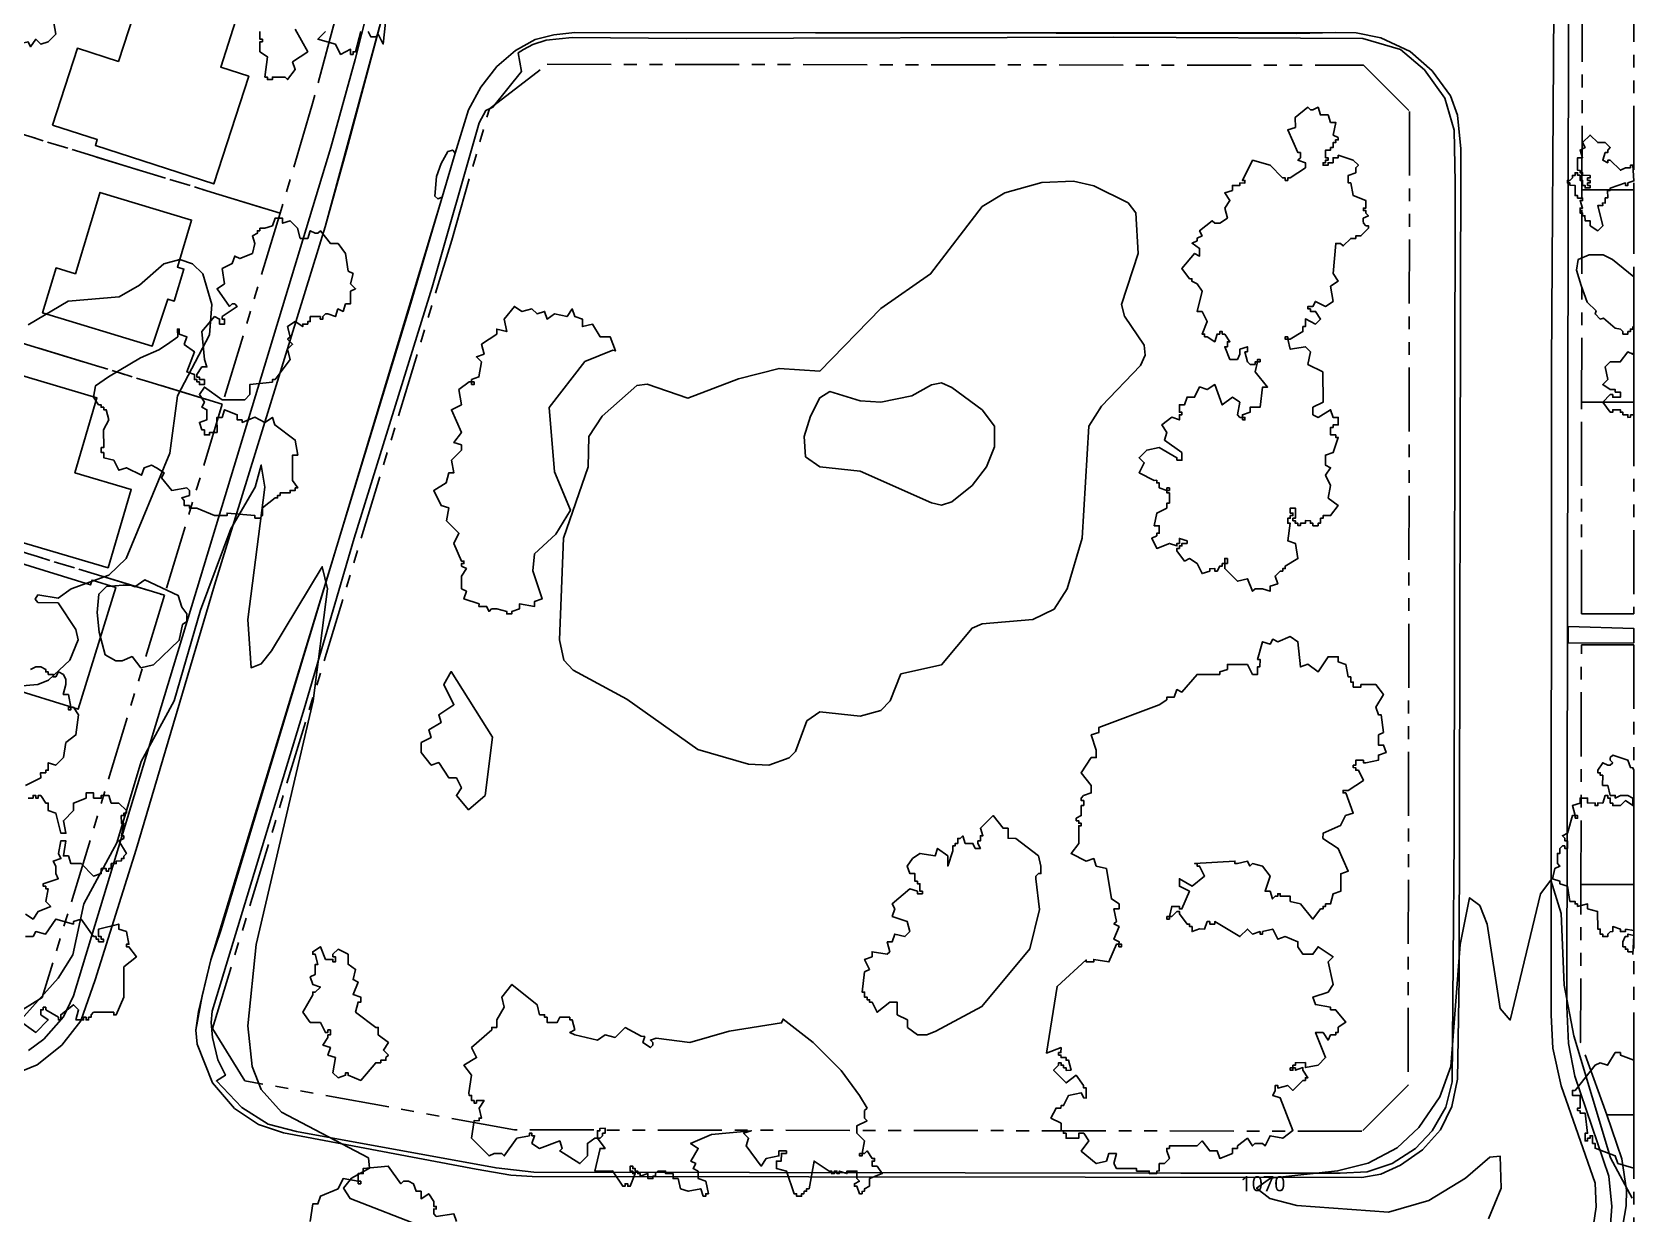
# Model space of a CAD drawing. Header units: metres. Extents: x -550 to 550, y -500 to 950.
# Drawn here: x 391 to 550, y 523.8 to 641 of the extents above; entities that cross this region are included whole.
import ezdxf
from ezdxf.enums import TextEntityAlignment as Align

# ---------------------------------------------------------------- set-up
doc = ezdxf.new("R2010")
doc.units = ezdxf.units.M
doc.header["$LTSCALE"] = 2
doc.linetypes.add('PHANTOM', pattern=[6.35, 3.175, -0.635, 0.635, -0.635, 0.635, -0.635])
for name, color, linetype in [('SITE-BLDG-EXIST', 7, 'CONTINUOUS'), ('SITE-PATH', 84, 'CONTINUOUS'), ('SITE-PROPERTY', 7, 'PHANTOM'), ('SITE-ROAD-CURB', 7, 'CONTINUOUS'), ('SITE-ROAD-PAVED', 7, 'CONTINUOUS'), ('SITE-TREE-CANOPY', 94, 'CONTINUOUS'), ('TEXT-CONTOUR', 8, 'CONTINUOUS'), ('TOPO-CONTOUR-MAJOR', 8, 'CONTINUOUS'), ('TOPO-CONTOUR-MINOR', 9, 'CONTINUOUS')]:
    doc.layers.add(name, color=color, linetype=linetype)
doc.styles.add('OpenSans', font='OpenSans-Regular.ttf')

msp = doc.modelspace()

# ---------------------------------------------------------------- linework, layer by layer
at = {"layer": 'SITE-BLDG-EXIST'}
for points in [[(393.07, 631.75), (395.54, 639.37), (399.61, 638.06), (402.15, 645.89), (411.5, 642.86), (409.76, 637.49), (412.54, 636.58), (409.07, 625.91), (397.32, 629.72), (397.51, 630.31)], [(397.72, 624.89), (397.78, 625.07), (406.87, 622.33), (405.46, 617.67), (406.11, 617.47), (405.15, 614.29), (404.51, 614.49), (402.97, 609.83), (392.08, 613.11), (393.42, 617.58), (395.35, 617)], [(388.05, 594.75), (382.88, 596.27), (386.33, 607.99), (397.48, 604.7), (395.29, 597.26), (400.88, 595.62), (398.58, 587.84), (387.02, 591.25)], [(381.71, 589.63), (382.05, 590.72), (396.85, 586.14), (397, 586.62), (399.35, 585.9), (395.62, 573.81), (386.18, 576.74), (384.63, 571.73), (382.11, 572.51), (382.25, 572.96), (377.05, 574.57)]]:
    msp.add_lwpolyline(points, close=True, dxfattribs=at)
at = {"layer": 'SITE-PATH'}
msp.add_lwpolyline([(543.46, 580.37), (543.46, 582.02), (550, 581.81), (550, 580.41)], close=True, dxfattribs=at)
at = {"layer": 'SITE-PROPERTY'}
for points in [[(418.8, 633.65), (415.66, 623.01), (383.65, 632.79), (389.39, 651.75), (421.08, 642.08)], [(544.84, 625.32), (544.87, 646.34), (550, 646.34), (550, 625.31)], [(523, 531.96), (438.93, 532.1), (412.14, 536.97), (408.96, 542.16), (432.68, 620.32), (436.42, 633.36), (442.16, 637.77), (523.17, 637.67), (527.74, 633.09), (527.58, 536.53)], [(409.92, 604.06), (377.9, 613.83), (383.65, 632.79), (415.66, 623.01)], [(544.81, 604.28), (544.84, 625.32), (550, 625.31), (550, 604.28)], [(404.17, 585.11), (372.16, 594.87), (377.9, 613.83), (409.92, 604.06)], [(544.78, 583.26), (544.81, 604.28), (550, 604.28), (550, 583.26)], [(392.06, 545.22), (389.15, 543.44), (369.5, 586.13), (372.16, 594.87), (404.17, 585.11)], [(544.74, 556.44), (544.78, 580.2), (550, 580.2), (550, 556.44)], [(547.32, 533.58), (544.71, 540.76), (544.74, 556.44), (550, 556.44), (550, 533.58)], [(547.57, 518.57), (548.71, 521.49), (549.23, 524.57), (549.25, 526.13), (548.81, 529.23), (547.32, 533.58), (550, 533.58), (550, 516.38)]]:
    msp.add_lwpolyline(points, close=True, dxfattribs=at)
at = {"layer": 'SITE-ROAD-CURB'}
for points in [[(543.74, 779.38), (543.34, 544.3), (543.5, 540.65), (544.13, 537.43), (547.52, 527.51), (547.82, 524.5), (547.64, 522.27)], [(390.69, 539.97), (392.2, 541.08), (394.17, 543.31), (395.15, 545.38), (420.69, 629.53), (423.11, 638.25), (424.94, 645.59)], [(426.16, 643.81), (420.12, 621.66), (409.16, 586.11), (401.36, 559.9), (397.31, 546.97), (395.87, 542.9), (394.01, 540.5), (391.56, 538.54), (389.35, 537.64)], [(545.86, 521.8), (546.25, 524.45), (546.16, 526.81), (542.78, 536.48), (541.96, 540.19), (541.8, 543.47), (541.83, 607.98), (542.06, 643.33)]]:
    msp.add_lwpolyline(points, dxfattribs=at)
for points in [[(433.01, 628.97), (434.36, 633.27), (435.56, 635.51), (437.16, 637.54), (439, 639.13), (440.98, 640.22), (442.82, 640.71), (444.89, 640.91), (522.42, 640.9), (524.87, 640.4), (527.79, 639.04), (529.99, 637.11), (531.8, 634.66), (532.48, 632.73), (532.81, 629.38), (532.67, 547.22), (532.5, 537.12), (531.94, 534.4), (530.81, 532.09), (529.01, 530.13), (526.84, 528.61), (524.87, 527.69), (522.98, 527.39), (440.67, 527.46), (438.56, 527.62), (435.12, 528.19), (415.98, 531.82), (413.51, 532.64), (411.14, 534.22), (408.96, 536.75), (407.41, 540.6), (407.3, 541.98), (407.93, 545.39), (408.79, 548.95), (428.52, 613.75)], [(505.03, 527.81), (520.84, 527.79), (523.54, 527.95), (525.99, 528.75), (528.31, 530.24), (529.99, 531.99), (531.33, 534.35), (531.95, 536.85), (532.16, 560.93), (532.25, 626.06), (532.17, 631.23), (531.23, 634.4), (529.23, 637.22), (526.82, 639.25), (523.08, 640.33), (498.39, 640.47), (456, 640.33), (444.65, 640.44), (442.07, 640.17), (440.72, 639.74), (439.8, 639.24), (439.28, 638.9), (439.62, 637.06), (436.77, 633.52), (436.06, 633.18), (435.4, 631.96), (430.74, 615.68), (423, 590.78), (418.05, 573.86), (408.92, 543.88), (408.82, 542.75), (408.93, 541.26), (409.46, 539.06), (410.23, 537.52), (409.34, 536.96), (411.85, 534.33), (414.46, 532.68), (417.28, 531.94), (437.08, 528.33), (440.84, 527.91)]]:
    msp.add_lwpolyline(points, close=True, dxfattribs=at)
at = {"layer": 'SITE-ROAD-PAVED'}
for points in [[(389.35, 537.64), (391.56, 538.54), (394.01, 540.5), (395.87, 542.9), (397.31, 546.97), (401.36, 559.9), (409.16, 586.11), (420.12, 621.66), (422.28, 629.35), (426.16, 643.81)], [(542.06, 643.33), (541.83, 607.98), (541.8, 543.47), (541.96, 540.19), (542.78, 536.48), (546.16, 526.81), (546.25, 524.45), (545.86, 521.8)]]:
    msp.add_lwpolyline(points, dxfattribs=at)
msp.add_lwpolyline([(411.14, 534.22), (413.51, 532.64), (415.98, 531.82), (435.12, 528.19), (438.56, 527.62), (440.67, 527.46), (522.98, 527.39), (524.87, 527.69), (526.84, 528.61), (529.01, 530.13), (530.81, 532.09), (531.94, 534.4), (532.5, 537.12), (532.67, 547.22), (532.81, 629.38), (532.48, 632.73), (531.8, 634.66), (529.99, 637.11), (527.79, 639.04), (524.87, 640.4), (522.42, 640.9), (520.39, 640.93), (516.53, 640.83), (444.89, 640.91), (442.82, 640.71), (440.98, 640.22), (439, 639.13), (437.16, 637.54), (435.56, 635.51), (434.36, 633.27), (433.01, 628.97), (432.78, 629.26), (432.3, 629.11), (431.64, 627.95), (431.16, 626.65), (431.01, 624.69), (431.32, 624.43), (431.72, 624.58), (409.78, 551.88), (408.79, 548.95), (407.57, 543.83), (407.3, 541.98), (407.41, 540.6), (408.96, 536.75)], close=True, dxfattribs=at)
at = {"layer": 'SITE-TREE-CANOPY'}
for points in [[(393.15, 642.26), (393.4, 640.76), (392.64, 640.01), (391.9, 639.76), (391.4, 640.26), (390.9, 639.51), (390.65, 640.01), (389.65, 639.76), (388.65, 641.01), (388.4, 640.76), (388.14, 640.76), (387.4, 641.01)], [(426.32, 643.76), (425.89, 639.78), (425.4, 640.76), (425.15, 640.5), (424.65, 640.51), (424.4, 641.01)], [(417.15, 641.26), (418.4, 639.01), (416.9, 638.01), (417.15, 637.26), (416.39, 636.26), (416.15, 636.51), (414.9, 636.51), (414.9, 636.26), (414.4, 636.26), (414.4, 636.51), (414.15, 636.51), (414.4, 638.52), (413.65, 639.01), (413.65, 640.01), (413.9, 640.01), (413.9, 640.26), (413.65, 640.26), (413.65, 641.01)], [(423.65, 641.01), (423.15, 639.01), (422.9, 639.01), (422.9, 638.76), (422.65, 638.76), (422.65, 639.26), (421.65, 638.76), (421.15, 639.76), (419.4, 640.26), (420.15, 641.01)], [(390.9, 577.77), (391.4, 578.01), (391.9, 578.01), (392.4, 577.76), (392.4, 577.51), (392.64, 577.51), (392.65, 577.26), (393.15, 577.26), (393.15, 577.01), (393.4, 577.01), (393.65, 577.51), (394.15, 577.26), (394.4, 576.76), (394.4, 576.26), (394.14, 575.26), (394.65, 575.26), (394.9, 574.01), (395.15, 574.01), (395.64, 573.27), (395.4, 571.26), (394.4, 570.51), (394.15, 569.01), (393.4, 568.26), (392.65, 568.51), (392.65, 567.76), (392.4, 567.76), (392.4, 567.51), (391.89, 567.51), (391.9, 567.01), (390.4, 566.26)], [(390.65, 565.01), (391.15, 565.01), (391.15, 565.26), (391.4, 565.26), (391.4, 565.01), (391.65, 565.01), (391.65, 565.26), (391.9, 565.26), (392.4, 564.51), (392.65, 564.51), (392.65, 563.76), (393.4, 563.51), (393.9, 561.51), (394.4, 561.51), (394.15, 562.76), (395.15, 563.76), (395.15, 564.51), (396.4, 565.01), (396.4, 565.51), (397.14, 565.51), (397.15, 565.01), (397.9, 565.01), (397.9, 565.26), (398.65, 565.26), (398.9, 564.51), (399.65, 564.51), (400.4, 563.76), (400.4, 563.51), (400.15, 563.52), (400.15, 563.26), (399.89, 563.26), (399.9, 562.51), (400.15, 562.51), (399.9, 561.26), (400.14, 561.26), (400.14, 561.01), (399.65, 560.76), (400.4, 559.51), (400.15, 559.25), (400.15, 559.01), (399.9, 559.01), (399.9, 558.77), (399.4, 558.76), (399.4, 558.51), (398.9, 558.51), (398.9, 558.01), (398.65, 558.01), (398.64, 557.75), (398.4, 557.76), (398.4, 558.01), (397.9, 558.01), (397.9, 557.51), (397.15, 557.26), (395.9, 558.51), (394.9, 558.5), (394.65, 559.26), (394.15, 559.26), (394.4, 560.76), (393.89, 560.76), (393.65, 559.51), (393.9, 559.01), (393.15, 558.76), (393.4, 558.26), (393.4, 557.51), (393.64, 557), (392.15, 556.51), (392.15, 556.26), (392.4, 556.26), (392.4, 556.01), (392.65, 556), (392.4, 554.76), (392.9, 554.26), (391.65, 553.76), (391.15, 553.01), (390.4, 553.5)], [(390.4, 551.26), (391.14, 551.26), (391.4, 551.76), (392.39, 551.51), (393.4, 553.01), (395.15, 552.51), (395.15, 552.76), (395.9, 553.01), (397.15, 551.26), (397.4, 551.26), (397.4, 551.02), (397.65, 551.02), (397.65, 550.76), (398.14, 550.76), (398.14, 551.01), (397.9, 551.01), (397.9, 551.26), (397.65, 551.26), (397.65, 552.01), (399.65, 552.51), (399.65, 552.01), (400.4, 551.76), (400.65, 550.51), (400.4, 550.51), (400.4, 550.26), (400.65, 550.26), (401.4, 549.26), (400.15, 548.26), (400.15, 545.26), (399.4, 543.52), (399.15, 543.5), (399.15, 543.76), (397.15, 543.76), (396.9, 543.51), (396.9, 543.26), (396.65, 543.26), (396.65, 543.01), (396.4, 543.01), (396.4, 543.26), (396.15, 543.26), (396.15, 543.01), (395.4, 543.01), (395.65, 544.01), (395.15, 544.51), (393.89, 543.51), (393.9, 543.01), (393.65, 543.01), (393.65, 543.26), (392.4, 544.01), (392.4, 544.26), (392.15, 544.26), (392.15, 544.01), (391.9, 544.01), (391.9, 543.51), (392.65, 543.01), (391.4, 541.76), (389.65, 543.01)], [(418.65, 523.01), (418.9, 524.76), (419.4, 524.76), (419.65, 525.51), (421.4, 526.26), (421.9, 527.26), (423.4, 527.01), (423.4, 527.76), (423.9, 527.76), (423.89, 528.26), (426.39, 528.51), (427.65, 526.76), (427.9, 527.01), (428.4, 527.01), (428.9, 526.76), (429.15, 526.01), (429.65, 526.01), (429.65, 525.26), (430.4, 525.76), (430.9, 525.01), (430.9, 524.51), (431.15, 524.51), (431.15, 524.25), (430.9, 524.26), (430.9, 523.77), (431.15, 523.51), (432.9, 523.76), (433.15, 523.01)]]:
    msp.add_lwpolyline(points, dxfattribs=at)
for points in [[(502.9, 595.76), (502.9, 596.26), (502.65, 596.26), (502.64, 596.52), (502.4, 596.5), (500.9, 597.26), (501.4, 598.26), (500.9, 598.76), (501.65, 599.51), (502.9, 599.76), (504.65, 598.76), (504.65, 598.52), (505.15, 598.51), (505.15, 599.26), (503.4, 600.51), (503.65, 601.26), (503.15, 602.01), (504.15, 602.77), (504.9, 602.51), (504.9, 603.01), (505.15, 603.01), (505.15, 603.26), (504.9, 603.26), (504.9, 604.01), (505.4, 604.01), (505.65, 604.77), (506.4, 604.76), (506.9, 605.77), (507.65, 605.51), (508.4, 606.01), (509.15, 604), (510.15, 604.76), (510.9, 604.26), (510.65, 603.01), (510.9, 602.76), (511.15, 602.76), (511.15, 603.01), (511.9, 603.26), (511.9, 603.76), (512.9, 603.76), (513.15, 605.76), (513.64, 605.76), (512.4, 607.26), (512.65, 608.26), (512.4, 608.26), (512.4, 608.01), (511.9, 608.01), (511.65, 608.26), (511.4, 609.26), (511.65, 609.26), (511.65, 609.76), (510.9, 609.51), (510.9, 609.01), (510.65, 608.51), (509.9, 608.51), (509.39, 609.76), (509.65, 609.76), (509.65, 610.26), (509.9, 610.26), (509.4, 611.01), (509.15, 611.01), (509.15, 611.26), (508.9, 611.26), (508.9, 611.01), (508.64, 611.01), (508.4, 610.26), (507.65, 610.76), (507.39, 610.76), (507.39, 611.02), (507.15, 611.02), (507.65, 612.26), (507.14, 613.26), (506.65, 613.26), (507.15, 615.26), (506.65, 616.01), (506.14, 616.26), (506.14, 616.51), (505.9, 616.51), (505.15, 617.51), (506.4, 619.01), (506.9, 618.76), (506.9, 619.51), (506.15, 620.02), (506.65, 620.26), (506.65, 620.52), (507.15, 620.76), (506.89, 621.26), (508.15, 622.26), (508.4, 622.02), (508.9, 622.01), (509.65, 622.51), (509.4, 623.52), (509.9, 624.26), (509.4, 625.01), (510.15, 625.26), (510.15, 625.76), (510.9, 625.76), (510.9, 626.01), (511.39, 626), (511.39, 626.26), (511.15, 626.26), (512.15, 628.26), (513.9, 627.76), (515.14, 626.51), (515.4, 626.51), (515.4, 626.26), (515.65, 626.26), (515.65, 626.51), (515.9, 626.51), (517.4, 627.51), (517.4, 628.01), (516.65, 628.26), (516.9, 628.51), (516.9, 629.01), (516.65, 629.01), (515.65, 631.26), (516.4, 631.51), (516.39, 632.51), (517.65, 633.51), (517.9, 633.26), (518.15, 633.26), (518.65, 633.52), (518.89, 632.76), (519.65, 632.76), (519.9, 632.01), (520.4, 632.01), (520.15, 630.76), (520.65, 630.51), (520.65, 630.27), (520.39, 630.27), (520.4, 630.01), (520.15, 630.01), (520.15, 629.51), (519.9, 629.51), (519.89, 629.26), (519.4, 629.27), (519.4, 628.51), (519.65, 628.51), (519.65, 628.26), (519.39, 628.26), (519.39, 628.01), (519.15, 628.01), (519.15, 627.76), (519.65, 627.76), (519.65, 628.01), (520.15, 628.01), (520.15, 628.51), (520.65, 628.51), (520.65, 628.76), (522.15, 628.26), (522.65, 627.76), (522.4, 627.52), (522.4, 627.01), (521.65, 626.76), (521.65, 626.01), (521.9, 626.01), (522.15, 624.76), (523.4, 624.25), (523.4, 623.51), (523.15, 623.51), (523.15, 623.27), (523.4, 623.26), (523.4, 623.01), (523.65, 622.76), (523.14, 622.51), (523.14, 622.26), (523.15, 622.01), (523.4, 621.76), (523.65, 621.76), (523.65, 621.51), (522.9, 620.76), (522.4, 620.76), (522.4, 620.51), (521.9, 620.51), (521.15, 619.76), (520.89, 620.01), (520.4, 620.01), (520.15, 617.01), (520.64, 616.26), (519.9, 615.76), (520.15, 614.26), (519.4, 613.76), (518.39, 614.26), (518.15, 613.76), (517.65, 613.76), (517.65, 613.51), (517.9, 613.51), (517.9, 613.26), (518.4, 613.26), (518.9, 612.51), (518.4, 612.01), (517.4, 612.52), (517.39, 611.76), (517.15, 611.76), (517.15, 611.26), (515.9, 610.52), (515.64, 610.52), (515.9, 609.51), (517.4, 609.76), (517.9, 609.26), (517.65, 608.01), (519.14, 607.26), (519.15, 604.26), (518.15, 603.76), (518.15, 603.02), (518.65, 602.76), (519.9, 603.51), (520.15, 602.76), (520.65, 602.76), (520.65, 602.01), (520.15, 602.01), (520.15, 601.76), (519.9, 601.76), (519.9, 601.01), (520.4, 601.01), (520.4, 600.77), (520.65, 600.77), (520.15, 599.26), (519.39, 599.01), (519.4, 598.01), (519.9, 597.76), (519.4, 597.01), (519.9, 596.01), (519.65, 594.76), (520.65, 594.01), (519.9, 593.01), (519.15, 593.01), (519.15, 592.76), (518.9, 592.76), (518.89, 592.26), (518.65, 592.26), (518.65, 592.01), (518.15, 592.01), (518.15, 592.26), (517.9, 592.26), (517.9, 592.51), (517.4, 592.52), (517.4, 592.26), (516.9, 592.26), (516.9, 592.02), (516.65, 592.02), (516.65, 592.26), (516.39, 592.26), (516.4, 592.51), (516.15, 592.51), (516.15, 592.76), (516.4, 592.76), (516.4, 593.76), (515.9, 593.76), (515.9, 593.26), (516.15, 593.26), (516.15, 593.01), (515.9, 593.01), (515.9, 592.76), (515.64, 592.76), (515.65, 592.26), (515.9, 592.26), (515.65, 590.52), (516.4, 590.26), (516.65, 588.76), (515.4, 588.01), (515.4, 587.76), (515.15, 587.76), (515.15, 587.51), (514.9, 587.51), (514.39, 587.01), (514.65, 586.26), (513.89, 586.01), (513.9, 585.51), (513.15, 585.76), (512.4, 585.76), (512.15, 585.51), (511.65, 586.76), (510.65, 586.51), (509.4, 587.76), (509.4, 588.26), (509.15, 588.26), (509.15, 588.01), (508.9, 588.01), (508.65, 587.51), (508.4, 587.51), (508.4, 587.77), (507.9, 587.75), (507.9, 587.51), (507.15, 587.26), (506.65, 588.26), (505.9, 588.76), (505.4, 588.51), (504.65, 589.51), (504.64, 589.76), (504.9, 589.76), (504.9, 590.01), (505.15, 590.01), (505.15, 590.26), (505.65, 590.26), (505.65, 590.51), (504.9, 590.76), (504.9, 590.26), (504.64, 590.26), (504.64, 590.01), (503.9, 590.26), (502.65, 589.76), (502.15, 590.77), (502.64, 591.01), (502.64, 591.27), (502.9, 591.26), (502.9, 592.01), (502.4, 592.01), (502.65, 593.26), (503.65, 593.76), (503.65, 594.26), (503.9, 594.26), (503.9, 595.26), (503.65, 595.26), (503.65, 595.51)], [(549.4, 626.01), (549.4, 625.76), (549.15, 625.76), (549.15, 626.01), (547.65, 625.5), (547.65, 625.26), (547.39, 625.26), (547.4, 624.52), (547.15, 624.52), (547.15, 624.01), (546.89, 624.02), (546.9, 623.76), (546.4, 623.76), (546.9, 621.76), (546.4, 621.26), (545.65, 621.76), (545.65, 622.26), (545.15, 622.26), (545.14, 622.76), (544.9, 622.76), (544.9, 623.01), (544.65, 623.01), (544.65, 623.51), (544.9, 623.51), (544.65, 624.26), (544.9, 624.26), (544.9, 624.51), (544.4, 624.51), (544.4, 624.76), (544.15, 624.76), (544.15, 625.76), (543.65, 625.77), (543.65, 626.01), (543.4, 626.01), (543.4, 626.26), (543.65, 626.25), (543.9, 626.51), (543.9, 626.76), (544.15, 626.75), (544.15, 627.01), (544.4, 627.01), (544.4, 626.77), (544.65, 626.77), (544.65, 626.26), (544.9, 626.26), (544.9, 625.76), (545.15, 625.76), (545.15, 625.51), (545.65, 625.51), (545.65, 625.76), (545.4, 625.76), (545.4, 626.01), (545.65, 626.01), (545.65, 626.26), (545.39, 626.26), (545.39, 626.51), (545.65, 626.51), (545.65, 626.76), (544.9, 626.77), (544.9, 627.01), (544.65, 627.01), (544.65, 627.25), (544.4, 627.26), (544.4, 628.51), (544.9, 628.51), (544.65, 629.26), (545.15, 629.51), (544.9, 630.01), (545.65, 630.76), (546.4, 630.01), (547.15, 630.01), (547.65, 629.51), (547.4, 629.26), (547.4, 629.01), (547.15, 629.01), (546.9, 628.26), (547.4, 628.01), (547.4, 628.26), (547.65, 628.26), (548.65, 627.26), (549.15, 627.51), (549.65, 627.52), (549.64, 627.76), (549.9, 627.76), (550, 626.21)], [(398.64, 606.79), (401.81, 608.66), (403.62, 609.45), (404.49, 610.01), (405.51, 610.75), (405.47, 611.51), (405.65, 611.51), (405.65, 611.01), (406.4, 610.76), (406.15, 610), (407.15, 609.26), (406.4, 607.26), (407.15, 607.01), (407.15, 606.51), (407.4, 606.51), (407.4, 606.27), (407.65, 606.27), (407.65, 606.01), (408.15, 606.01), (408.15, 606.51), (407.65, 606.51), (407.64, 606.75), (407.4, 606.76), (407.4, 607.01), (407.9, 607.76), (408.4, 607.76), (408.15, 608.51), (407.9, 611.26), (409.15, 612.76), (409.65, 612.51), (409.65, 612.01), (410.15, 612.01), (410.15, 612.51), (409.9, 612.51), (409.9, 612.76), (411.4, 613.76), (411.15, 614.01), (410.9, 614.01), (410.64, 613.76), (409.4, 615.51), (410.15, 616.01), (409.9, 617.51), (410.9, 618.01), (411.15, 618.76), (411.65, 618.51), (412.9, 619.01), (413.14, 620.01), (412.9, 620.76), (413.4, 621.01), (413.4, 621.26), (413.64, 621.26), (413.65, 621.51), (414.15, 621.51), (414.9, 621.76), (415.15, 622.51), (415.9, 622.51), (415.9, 622.01), (416.64, 622.26), (417.39, 621.52), (417.65, 620.51), (418.4, 620.51), (418.64, 621.26), (419.15, 621.01), (419.4, 621.01), (419.65, 621.26), (420.65, 620.01), (421.4, 620.01), (422.15, 619.01), (422.4, 617.26), (422.89, 617.01), (422.65, 616.01), (423.15, 615.51), (422.65, 615.26), (422.64, 614.01), (422.15, 614.01), (421.9, 613.26), (421.39, 613.51), (421.15, 612.76), (420.4, 613.01), (420.15, 613.01), (419.9, 612.76), (419.9, 612.51), (419.64, 612.51), (419.65, 612.76), (418.65, 612.76), (418.65, 612.26), (418.39, 612.26), (418.39, 612.01), (417.9, 612.01), (417.9, 611.76), (417.14, 612.26), (416.4, 611.76), (416.64, 610.76), (416.4, 610.51), (416.9, 610.01), (416.4, 609.51), (416.65, 608.51), (415.15, 606.51), (414.9, 606.51), (414.9, 606.26), (412.65, 606.01), (412.65, 605.01), (412.15, 604.51), (409.9, 604.51), (408.15, 605.76), (407.65, 605.01), (408.15, 604.26), (407.9, 603.76), (408.4, 603.51), (408.4, 602.52), (407.65, 602.26), (407.9, 601.52), (408.15, 601.51), (408.15, 601.01), (408.65, 601.01), (408.65, 601.26), (409.4, 601.26), (409.39, 602.76), (409.9, 602.76), (410.15, 603.51), (411.4, 603.01), (411.4, 602.51), (411.89, 602.51), (411.9, 602.26), (413.14, 602.77), (414.15, 602.26), (414.9, 602.76), (415.14, 602.01), (417.15, 600.51), (417.4, 599.01), (416.9, 599.01), (416.9, 596.51), (417.4, 595.76), (417.15, 595.76), (417.15, 595.51), (416.65, 595.51), (416.65, 595.26), (415.65, 595.27), (415.65, 595.01), (415.4, 595.01), (415.4, 594.77), (415.15, 594.77), (413.9, 593.77), (413.9, 593.01), (413.64, 592.76), (413.15, 592.77), (413.15, 593.01), (410.39, 593.26), (410.4, 593.01), (409.15, 593.02), (407.4, 593.76), (406.65, 593.76), (406.65, 594.01), (406.15, 594.01), (406.15, 594.51), (405.9, 594.77), (406.65, 595.01), (406.65, 595.51), (406.39, 595.76), (404.9, 595.51), (403.9, 596.76), (404.15, 597.26), (403.4, 597.76), (402.9, 598.01), (402.15, 597.76), (401.9, 597.01), (400.4, 597.76), (399.65, 597.51), (399.14, 598.51), (398.15, 598.76), (398.15, 599.26), (397.9, 599.26), (397.9, 599.76), (398.15, 599.76), (398.14, 601.51), (398.65, 602.51), (398.4, 603.51), (398.15, 603.51), (398.15, 603.76), (397.89, 603.76), (397.89, 604.01), (397.65, 604.01), (397.15, 604.77), (397.34, 605.9)], [(549.9, 611.74), (549.9, 611.51), (549.65, 611.51), (549.65, 611.26), (549.4, 611.26), (549.4, 611.01), (548.9, 611.01), (548.9, 611.26), (548.65, 611.51), (548.15, 611.62), (546.99, 612.59), (546.65, 612.51), (546.15, 613.01), (546.24, 613.31), (545.35, 614.17), (544.75, 615.83), (544.3, 617.34), (544.46, 618.4), (545.57, 618.87), (546.95, 618.88), (547.86, 618.42), (550, 616.69), (550, 611.78)], [(434.65, 606.51), (435.39, 606.77), (435.65, 608.26), (435.14, 608.76), (435.9, 609.01), (435.64, 610.01), (437.15, 611.01), (437.15, 611.51), (438.15, 611.26), (437.89, 612.51), (438.9, 613.76), (439.65, 613.26), (440.65, 613.51), (441.15, 613.01), (441.9, 613.26), (442.15, 612.51), (442.89, 613.01), (444.14, 612.76), (444.65, 613.51), (444.9, 612.76), (445.65, 612.51), (445.65, 611.76), (446.65, 612.01), (447.4, 610.75), (448.4, 610.76), (448.93, 609.35), (448.66, 609.41), (445.91, 608.3), (442.36, 603.75), (442.9, 597.37), (444.46, 593.56), (443, 591.18), (440.91, 589.23), (440.72, 587.53), (441.65, 584.75), (440.9, 584.51), (440.9, 584.01), (439.4, 584.26), (439.4, 583.76), (438.65, 583.51), (438.64, 583.26), (438.15, 583.26), (438.15, 583.51), (437.15, 583.76), (436.64, 583.76), (436.4, 583.52), (436.15, 584.01), (435.39, 584.01), (435.4, 584.26), (433.9, 584.76), (434.15, 585.51), (433.65, 585.77), (433.65, 587.01), (434.15, 587.76), (433.65, 588.01), (433.64, 588.26), (433.9, 588.26), (433.9, 588.51), (433.64, 588.51), (432.9, 590.26), (433.4, 591.26), (432.15, 592.51), (432.39, 593.77), (431.65, 594.01), (430.9, 595.51), (432.14, 596.26), (432.4, 597.26), (432.9, 597.26), (432.65, 598.51), (433.64, 599.51), (433.64, 600.02), (432.9, 600.26), (433.65, 601.26), (432.65, 603.51), (433.65, 604.01), (433.4, 605.51), (434.4, 606.27), (434.65, 606.27)], [(515.65, 610.76), (515.4, 610.76), (515.4, 610.5), (515.64, 610.52)], [(549.65, 603.01), (549.65, 602.77), (549.4, 602.75), (549.4, 603.01), (548.9, 603.01), (548.9, 603.26), (548.65, 603.26), (548.65, 603.51), (547.89, 603.51), (547.89, 603.26), (547.65, 603.26), (546.9, 604.26), (547.65, 605.01), (547.9, 605.01), (547.9, 604.76), (548.65, 604.76), (548.65, 605.26), (548.15, 605.26), (548.15, 605.51), (547.64, 605.52), (546.9, 606.01), (547.4, 606.51), (547.15, 607.76), (547.65, 608.26), (548.64, 608.26), (549.4, 609.26), (549.9, 609.01), (550, 609.21), (550, 603.01)], [(512.9, 608.26), (512.9, 608.51), (512.65, 608.51), (512.65, 608.26)], [(434.65, 606.01), (434.9, 606.01), (434.9, 606.27), (434.65, 606.27)], [(511.15, 602.51), (511.4, 602.51), (511.4, 602.76), (511.15, 602.76)], [(503.9, 595.51), (503.9, 595.76), (503.65, 595.76), (503.65, 595.51)], [(509.65, 588.26), (509.65, 588.76), (509.4, 588.77), (509.4, 588.26)], [(399.98, 578.62), (399.34, 578.61), (398.29, 579.21), (397.69, 581.47), (397.51, 583.42), (397.66, 585.23), (398.42, 585.98), (400.07, 586.13), (400.83, 586.12), (401.24, 585.95), (402.24, 586.64), (405.55, 585.08), (405.9, 583.92), (406.4, 583.26), (406.4, 582.51), (405.97, 582.22), (405.64, 580.66), (403.09, 578.21), (401.84, 577.93), (400.97, 579.04)], [(516.4, 538.26), (516.4, 538.01), (517.15, 538.27), (517.15, 538.01), (517.65, 537.26), (517.4, 537.26), (517.4, 537.01), (517.15, 537.01), (516.15, 536.01), (515.65, 536.51), (514.65, 536.25), (514.65, 536.51), (514.4, 536.51), (514.4, 536.01), (514.15, 535.51), (514.9, 535.26), (516.15, 532.02), (515.15, 531.26), (513.9, 531.51), (513.4, 530.51), (513.15, 530.76), (512.39, 530.76), (512.15, 530.51), (511.65, 531.26), (510.65, 530.51), (510.65, 530.26), (510.15, 530.26), (510.15, 529.76), (508.9, 529.27), (508.65, 530.01), (507.9, 530.01), (507.15, 531.01), (506.65, 530.51), (503.9, 530.51), (503.9, 530.26), (503.64, 530.26), (503.64, 530.01), (503.9, 529.26), (503.4, 528.76), (502.9, 528.76), (502.9, 528.02), (502.64, 528), (502.64, 527.76), (501.9, 527.76), (501.9, 528.01), (500.65, 528.01), (500.65, 528.26), (498.65, 528.27), (498.4, 528.76), (498.64, 529.76), (497.9, 529.76), (497.65, 529.01), (496.65, 528.76), (495.15, 530), (495.9, 531.01), (495.4, 531.76), (494.9, 531.76), (494.9, 531.26), (493.65, 531.26), (493.65, 531.76), (493.39, 531.76), (493.4, 532.01), (493.15, 532.01), (493.15, 532.75), (492.15, 533.26), (492.65, 534.26), (493.14, 534.26), (493.15, 534.51), (493.4, 534.51), (493.9, 535.51), (495.15, 535.76), (495.4, 535.26), (495.65, 535.25), (495.65, 536.26), (495.39, 536.26), (495.39, 536.51), (494.64, 537.51), (493.65, 536.76), (492.4, 538.01), (492.9, 538.51), (492.9, 538.76), (493.15, 538.76), (493.15, 538.51), (493.4, 538.51), (493.4, 538.26), (493.65, 538.26), (493.65, 538), (494.15, 538.02), (493.9, 539.01), (493.65, 539.01), (493.65, 539.26), (493.15, 539.26), (493.14, 539.51), (492.9, 539.51), (492.9, 539.76), (493.14, 539.76), (493.15, 540.26), (491.72, 539.72), (492.76, 546.32), (495.65, 548.96), (495.65, 548.76), (496.4, 548.76), (496.4, 549.01), (497.9, 548.76), (498.65, 550.51), (498.89, 550.51), (498.9, 550.76), (498.4, 551.01), (498.9, 552.26), (498.4, 552.52), (498.64, 552.76), (498.4, 554.01), (498.9, 554.01), (498.9, 554.51), (498.15, 555.01), (497.65, 558.01), (496.65, 558.26), (496.4, 559.01), (495.65, 558.76), (494.14, 559.51), (494.9, 560.51), (494.9, 562.26), (495.15, 562.26), (495.15, 562.51), (494.9, 562.51), (494.9, 562.76), (494.65, 562.76), (494.65, 563.01), (495.15, 563.26), (495.15, 564.25), (495.4, 564.27), (495.4, 564.76), (495.15, 564.76), (495.15, 565.01), (495.39, 565.26), (496.15, 565.51), (496.15, 566.26), (495.14, 567.51), (496.15, 569.01), (496.65, 569.01), (496.65, 569.76), (496.15, 571.26), (496.9, 571.51), (496.9, 572.01), (502.9, 574.26), (503.65, 574.76), (503.65, 575.01), (504.39, 575.01), (504.65, 575.76), (505.15, 575.51), (506.64, 577.26), (508.9, 577.26), (508.9, 577.51), (509.65, 577.76), (509.65, 578.26), (511.65, 578.26), (512.15, 577.26), (512.65, 577.26), (512.65, 578.02), (512.89, 578.02), (512.9, 578.76), (512.65, 578.76), (513.15, 580.51), (513.89, 580.26), (514.15, 580.76), (514.65, 580.51), (515.9, 581.02), (516.65, 580.51), (516.9, 578.01), (517.65, 578.27), (518.65, 577.51), (519.65, 579.01), (520.65, 579.01), (520.65, 578.51), (521.4, 578.26), (521.65, 577.01), (521.9, 577.01), (521.9, 576.51), (522.15, 576.51), (522.15, 576.01), (522.9, 576.01), (522.9, 576.26), (524.39, 576.26), (525.14, 575.26), (524.4, 574.01), (524.65, 573.26), (524.9, 573.26), (525.15, 571.52), (524.65, 571.26), (524.65, 570.26), (525.15, 570.26), (525.4, 569.51), (524.65, 569.26), (524.65, 568.76), (523.39, 568.51), (523.15, 568.51), (523.15, 568.76), (522.4, 568.76), (522.4, 568.26), (522.14, 568.26), (522.14, 568.02), (522.4, 568.01), (522.4, 567.76), (522.65, 567.76), (523.15, 566.76), (521.65, 565.76), (521.14, 565.76), (521.14, 565.51), (521.4, 565.51), (522.15, 563.51), (521.39, 563.26), (520.89, 562.27), (519.15, 561.51), (519.14, 561.01), (520.65, 560.01), (521.65, 557.76), (520.9, 557.5), (520.9, 555.76), (520.15, 555.51), (519.9, 554.51), (519.4, 554.51), (519.4, 554.26), (519.15, 554.26), (519.15, 554.01), (518.9, 554.01), (518.14, 553.01), (516.9, 554.51), (515.9, 554.76), (515.9, 555.26), (514.9, 555.27), (514.9, 555.51), (514.65, 555.51), (514.65, 555.27), (514.4, 555.27), (514.14, 555.01), (513.9, 555.76), (513.39, 555.76), (513.89, 557.26), (513.14, 558.26), (512.15, 558.51), (511.89, 558.26), (511.65, 558.76), (510.65, 558.51), (510.4, 558.51), (510.4, 558.76), (506.4, 558.51), (506.65, 558.51), (506.65, 558.26), (506.9, 558.26), (507.4, 557.27), (506.15, 556.27), (504.9, 557.01), (504.9, 556.26), (505.89, 555.77), (505.15, 554.01), (504.9, 554.01), (504.9, 554.26), (504.14, 554.25), (503.9, 553.27), (504.15, 553.26), (504.65, 553.76), (504.9, 553.76), (504.9, 553.51), (505.65, 552.51), (505.9, 552.51), (505.9, 552.26), (506.15, 552.26), (506.15, 551.76), (506.89, 552.02), (507.4, 552.01), (507.65, 552.76), (507.9, 552.76), (507.9, 552.51), (508.4, 552.51), (508.4, 552.76), (510.9, 551.27), (511.65, 552.01), (512.15, 551.51), (512.9, 551.76), (512.9, 551.51), (513.15, 551.51), (513.15, 551.76), (514.15, 552.01), (514.65, 551), (515.4, 551.26), (516.65, 550.76), (516.65, 550.26), (517.15, 549.51), (518.15, 549.51), (518.65, 550.25), (520.15, 549.26), (519.65, 548.76), (520.15, 546.52), (519.65, 545.76), (518.15, 545.26), (518.39, 544.52), (519.9, 544.26), (519.9, 544.01), (520.39, 544.01), (521.4, 542.77), (520.65, 542.27), (520.64, 541.77), (520.4, 541.77), (520.4, 541.51), (519.9, 541.51), (519.65, 541.01), (519.15, 541.76), (518.4, 541.76), (519.4, 539.26), (518.65, 538.51), (517.4, 538.27), (517.4, 538.77), (516.4, 538.76), (516.4, 538.51), (516.15, 538.51), (516.15, 538.26)], [(435.99, 565.26), (434.36, 563.85), (433.15, 565.27), (433.65, 566.01), (433.15, 567.01), (432.4, 567.01), (431.4, 568.52), (430.65, 568.26), (429.65, 569.51), (429.65, 570.51), (430.65, 571.01), (430.4, 571.76), (431.64, 572.51), (431.4, 573.27), (432.9, 574.26), (431.9, 576.26), (432.63, 577.55), (436.74, 571.03)], [(394.65, 574.01), (394.65, 573.76), (394.9, 573.76), (394.9, 574.01)], [(549.15, 552.01), (549.15, 551.76), (548.65, 551.76), (548.65, 552.01), (547.9, 552.25), (547.9, 551.77), (547.65, 551.75), (547.4, 551.51), (547.4, 551.27), (546.9, 551.26), (546.9, 551.51), (546.64, 551.51), (546.65, 552.01), (546.4, 552.01), (546.39, 553.76), (545.4, 554.02), (545.4, 554.5), (544.4, 554.26), (544.39, 554.51), (544.15, 554.51), (544.15, 554.76), (543.65, 554.76), (543.4, 556.26), (542.65, 556.51), (542.65, 556.76), (541.9, 557.01), (542.14, 558.01), (542.65, 558.26), (542.4, 558.51), (542.4, 559.51), (542.65, 559.51), (542.65, 560.01), (542.9, 560.26), (543.14, 560.26), (543.14, 560.01), (543.4, 560.01), (543.4, 560.76), (543.15, 560.76), (543.15, 561.02), (542.9, 561.26), (543.4, 561.52), (543.9, 563.26), (544.15, 563.26), (543.9, 564.26), (544.65, 564.51), (544.65, 565.01), (545.4, 565.01), (545.4, 564.51), (546.15, 564.52), (546.15, 564.26), (546.4, 564.26), (546.4, 564.52), (546.9, 564.51), (547.15, 565.26), (547.4, 565.26), (547.4, 565.01), (547.64, 565.01), (547.65, 564.51), (547.9, 564.51), (547.9, 564.26), (548.65, 564.26), (549.15, 564.76), (549.9, 564.25), (549.9, 565.01), (549.4, 565.26), (548.65, 565.26), (548.15, 565.01), (548.15, 565.26), (547.64, 565.26), (547.4, 566.26), (546.89, 566.26), (546.9, 567.26), (546.65, 567.26), (546.65, 567.51), (546.4, 567.51), (546.4, 567.76), (546.9, 568.51), (547.4, 568.26), (547.65, 568.26), (547.89, 568.51), (547.65, 568.76), (547.65, 569.01), (547.9, 569.26), (549.4, 568.76), (549.65, 568.02), (549.89, 568.01), (550, 567.76), (550, 551.87)], [(478.9, 541.52), (477.9, 542.26), (477.9, 543.01), (476.9, 543.51), (476.9, 544.76), (476.15, 544.76), (474.9, 543.76), (474.4, 544.76), (474.15, 544.76), (474.15, 545.01), (473.9, 545.01), (473.9, 545.26), (473.64, 545.26), (473.65, 545.76), (473.4, 545.76), (473.65, 547.76), (474.15, 548.01), (473.65, 549.01), (474.4, 549.26), (474.39, 549.76), (475.9, 549.51), (476.15, 549.76), (475.9, 550.76), (476.4, 550.76), (476.65, 551.51), (477.65, 551.26), (478.15, 551.76), (477.89, 552.76), (476.4, 553.27), (476.65, 554.01), (476.39, 554.51), (478.14, 556.01), (478.9, 555.77), (478.9, 555.51), (479.4, 555.51), (479.39, 555.76), (479.15, 555.76), (479.15, 556.51), (478.9, 556.51), (478.9, 556.76), (478.65, 556.76), (478.65, 557.51), (478.15, 557.51), (477.89, 558.26), (478.4, 559.01), (479.15, 559.51), (480.65, 559.26), (480.9, 560.01), (481.9, 559.27), (481.9, 558.26), (482.4, 559.77), (482.4, 560.25), (482.65, 560.27), (482.65, 560.51), (482.9, 560.51), (482.9, 561.01), (483.15, 561.01), (483.4, 561.25), (483.65, 560.51), (484.4, 560.51), (484.64, 560.01), (485.15, 560.01), (484.9, 560.51), (484.9, 560.76), (485.14, 560.76), (485.14, 561.26), (485.4, 561.26), (485.15, 562.01), (486.4, 563.26), (487.4, 562.01), (487.9, 562.01), (487.9, 561.02), (488.65, 561.01), (490.9, 559.27), (491.14, 558.26), (491.15, 557.51), (490.9, 557.51), (490.65, 557.26), (490.64, 557.01), (491.01, 553.94), (490.06, 550.04), (485.29, 544.33), (480.73, 541.9), (479.82, 541.51)], [(544.15, 563), (544.4, 563), (544.4, 563.26), (544.15, 563.26)], [(503.64, 553.27), (503.64, 553.01), (503.9, 553.01), (503.9, 553.27)], [(420.15, 549.01), (420.9, 549.01), (420.9, 548.76), (421.15, 548.76), (421.15, 549.26), (420.9, 549.26), (420.9, 549.51), (421.4, 550.01), (422.4, 549.51), (422.4, 548.52), (423.15, 548.01), (422.9, 547.01), (423.4, 546.76), (422.9, 545.51), (423.65, 545.27), (423.65, 544.76), (423.4, 544.77), (423.15, 543.76), (425.15, 542.26), (425.4, 542.26), (425.4, 541.51), (426.4, 540.76), (425.9, 540.01), (426.4, 539.51), (426.15, 539.26), (426.15, 539.01), (425.65, 539.01), (425.65, 538.76), (425.15, 538.76), (423.65, 537.01), (422.4, 537.51), (422.4, 537.76), (422.15, 537.76), (422.15, 537.51), (421.4, 537.26), (420.9, 537.76), (421.15, 539.26), (420.4, 539.51), (420.65, 540.26), (419.9, 540.51), (420.4, 541.26), (420.4, 541.51), (420.65, 541.51), (420.65, 542.01), (420.4, 542.01), (420.4, 541.77), (420.15, 541.75), (419.65, 542.76), (418.65, 542.76), (417.9, 543.76), (418.89, 545.5), (418.9, 545.76), (419.15, 545.76), (419.65, 546.26), (418.9, 546.51), (418.64, 547.26), (419.15, 547.51), (419.14, 548.51), (419.4, 548.51), (419.15, 549.51), (418.9, 549.51), (418.9, 549.77), (419.65, 550.26)], [(498.89, 550.26), (499.15, 550.26), (499.15, 550.51), (498.89, 550.51)], [(549.9, 549.5), (549.9, 549.76), (549.4, 549.76), (549.4, 550.01), (549.15, 550.01), (549.15, 550.26), (548.9, 550.26), (548.9, 550.76), (549.14, 551.26), (549.4, 551.26), (549.4, 551.51), (550, 551.39)], [(446.89, 531.27), (446.15, 530.75), (446.15, 529.51), (445.4, 528.76), (443.4, 530.01), (443.65, 530.26), (443.4, 531.01), (441.4, 530.26), (440.64, 530.76), (440.9, 531.51), (440.65, 531.51), (440.65, 531.76), (440.4, 531.76), (440.4, 531.51), (439.15, 531.26), (437.9, 529.51), (437.65, 529.76), (436.9, 529.76), (436.39, 529.51), (434.65, 531.26), (434.9, 533.02), (435.4, 533.01), (435.4, 533.26), (435.65, 533.26), (435.4, 534.26), (435.9, 535.01), (435.14, 535.01), (435.14, 534.76), (434.9, 534.76), (434.9, 535.01), (434.65, 535.01), (434.65, 535.51), (434.4, 535.51), (434.39, 535.76), (434.65, 537.51), (433.9, 538.51), (435.15, 539.26), (434.65, 540.26), (436.65, 542.01), (436.65, 542.26), (437.15, 542.26), (437.15, 543.01), (437.89, 544.26), (437.65, 545.26), (438.65, 546.52), (441.15, 544.51), (441.4, 543.51), (441.9, 543.51), (441.9, 543.26), (442.15, 543.26), (442.15, 542.76), (443.15, 542.76), (443.4, 543.26), (444.4, 543.26), (444.4, 543.02), (444.65, 543.01), (444.9, 542.01), (444.4, 541.76), (444.9, 541.51), (447.15, 541.01), (447.9, 541.51), (448.89, 541.26), (449.89, 542.25), (451.47, 541.39), (451.84, 541.35), (451.65, 540.76), (452.4, 540.26), (452.65, 540.51), (452.65, 540.76), (452.4, 541.01), (452.96, 541.2), (456.3, 540.75), (460.21, 541.87), (465.42, 542.71), (465.57, 543.08), (468.55, 540.76), (471.33, 537.98), (473.16, 535.52), (473.9, 534.26), (473.64, 534.01), (473.65, 533.26), (473.9, 533.01), (472.9, 532.51), (472.9, 531.76), (473.65, 531.01), (473.4, 529.76), (473.65, 529.76), (473.9, 530.01), (474.4, 529.26), (474.65, 529.26), (474.65, 529.01), (474.4, 529.01), (474.4, 528.51), (474.89, 528.51), (475.4, 527.76), (474.15, 527.26), (474.15, 526.52), (473.65, 526.26), (473.65, 526.02), (473.4, 526), (473.4, 525.76), (473.15, 525.76), (472.9, 526.51), (472.65, 526.51), (472.65, 526.76), (473.14, 527.01), (472.9, 527.26), (472.9, 528.01), (471.9, 528.01), (471.9, 527.76), (471.14, 528.01), (471.14, 527.77), (470.9, 527.77), (470.9, 528.01), (470.65, 528.01), (470.65, 527.77), (470.4, 527.75), (470.4, 528.01), (470.15, 528.01), (468.65, 529.01), (468.15, 526.26), (467.9, 526.26), (467.9, 526.01), (467.65, 526.01), (467.64, 525.76), (467.4, 525.76), (467.4, 525.51), (466.9, 525.51), (466.9, 525.76), (466.65, 525.76), (465.9, 528.01), (464.9, 528.26), (464.9, 529.01), (465.39, 529.01), (465.4, 529.76), (465.89, 529.76), (465.89, 530.01), (465.15, 530.01), (465.15, 529.51), (463.9, 529.26), (463.4, 528.51), (461.9, 530.51), (462.15, 531.26), (461.65, 531.76), (462.4, 532.01), (458.47, 531.63), (456.39, 530.76), (457.15, 530.26), (456.4, 529.01), (456.9, 528.76), (456.64, 528.26), (457.15, 528), (457.15, 527.26), (457.9, 527.01), (458.15, 525.76), (457.9, 525.76), (457.9, 525.51), (457.65, 525.51), (457.4, 526.26), (456.15, 526.01), (455.4, 526.26), (455.15, 527.26), (454.65, 527.26), (454.65, 527.76), (453.9, 527.76), (453.9, 528.01), (453.15, 528.01), (452.89, 527.77), (452.9, 527.51), (452.65, 527.51), (452.65, 527.27), (452.15, 527.27), (452.15, 527.76), (451.4, 527.51), (451.4, 527.76), (451.15, 527.76), (451.15, 528.01), (450.9, 528.01), (450.9, 528.26), (450.65, 528.26), (450.65, 528.51), (450.4, 528.51), (450.39, 528.01), (450.65, 528.01), (450.65, 527.76), (450.9, 527.76), (450.4, 526.51), (450.15, 526.51), (450.15, 526.76), (449.89, 526.76), (449.89, 526.51), (449.65, 526.51), (448.65, 528.02), (446.9, 528.01), (447.4, 530.26), (447.9, 530.26), (447.15, 531.27)], [(548.4, 528.76), (548.15, 529.51), (546.15, 530.27), (546.15, 530.75), (545.9, 530.76), (545.9, 531.51), (545.64, 531.51), (545.64, 531.26), (545.4, 531.26), (545.4, 531.01), (545.15, 531.01), (545.15, 531.76), (545.4, 531.76), (545.15, 533.76), (544.65, 533.76), (544.65, 534), (544.4, 534.01), (544.4, 534.26), (544.65, 534.26), (544.65, 535.51), (543.9, 535.51), (543.89, 536.01), (544.15, 536.01), (546.14, 538.51), (546.65, 538.76), (547.39, 538.51), (548.15, 539.76), (548.65, 539.76), (548.65, 539.51), (550, 539), (550, 528.3)], [(515.9, 538.26), (515.9, 538.01), (516.15, 538.01), (516.15, 538.26)], [(447.4, 531.26), (447.65, 531.51), (447.65, 531.77), (447.9, 531.76), (447.9, 532.27), (447.39, 532.25), (447.39, 532.01), (447.15, 532.01), (447.15, 531.27)], [(473.15, 529.76), (473.15, 529.51), (473.4, 529.51), (473.4, 529.76)], [(423.4, 526.76), (423.65, 526.76), (423.65, 527.01), (423.4, 527.01)]]:
    msp.add_lwpolyline(points, close=True, dxfattribs=at)
at = {"layer": 'TOPO-CONTOUR-MAJOR'}
for points in [[(429.91, 522.46), (422.62, 525.29), (421.96, 526.3), (422.75, 527.31), (424.54, 528.31), (424.42, 529.32), (415.8, 533.87), (413.78, 536.11), (412.88, 538.39), (412.46, 542.42), (413.29, 550.48), (418.95, 574.66), (420.37, 585.75), (419.83, 587.94), (414.79, 579.62), (413.78, 578.31), (412.78, 577.93), (412.44, 582.72), (414.15, 595.82), (413.78, 598.03), (413.17, 595.82), (410.76, 591.71), (407.74, 583.64), (405.14, 574.66), (401.87, 568.62), (399.46, 560.56), (396.19, 554.51), (395.09, 549.47), (393.63, 547.14), (389.41, 542.42)], [(549.81, 525.33), (547.67, 529.32), (544.03, 541.41), (543.06, 546.45), (542.76, 553.54), (541.75, 556.85), (540.71, 555.52), (537.72, 542.98), (536.71, 544.14), (535.42, 552.5), (534.7, 554.34), (533.69, 555.11), (532.74, 550.48), (531.84, 538.39), (530.75, 535.37), (528.64, 532.34), (526.49, 530.33), (523.61, 528.79), (520.59, 528.03), (513.93, 527.31), (512.55, 526.3), (513.87, 525.29), (516.56, 524.6), (525.63, 523.93), (529.66, 525.09), (533.28, 527.31), (535.7, 529.38), (536.71, 529.5), (536.81, 526.3), (535.55, 523.28)]]:
    msp.add_lwpolyline(points, dxfattribs=at)
at = {"layer": 'TOPO-CONTOUR-MINOR'}
for points in [[(491.24, 626.05), (494.39, 626.18), (496.41, 625.73), (499.8, 624.04), (500.58, 623.03), (500.8, 619), (499.16, 613.96), (499.43, 612.81), (501.39, 609.93), (501.48, 608.92), (501.04, 607.91), (497.17, 603.88), (495.92, 601.87), (495.26, 590.79), (493.77, 585.75), (492.45, 583.73), (490.36, 582.72), (485.32, 582.27), (484.32, 581.85), (481.29, 578.23), (477.26, 577.32), (476.2, 574.66), (475.25, 573.69), (473.23, 573.13), (469.2, 573.54), (467.92, 572.65), (466.79, 569.63), (466.18, 569), (464.16, 568.27), (462.15, 568.37), (457.11, 569.81), (450.06, 574.8), (444.72, 577.69), (443.82, 578.69), (443.37, 580.71), (443.79, 590.79), (446.21, 597.84), (446.29, 600.86), (447.62, 602.88), (451.07, 605.91), (452.07, 606.05), (456.1, 604.65), (461.14, 606.58), (465.17, 607.61), (469.2, 607.33), (475.25, 613.56), (480.2, 616.98), (485.32, 623.67), (487.58, 625.04)], [(480.29, 605.98), (478.35, 604.89), (475.25, 604.26), (473.23, 604.39), (470.21, 605.32), (469.2, 604.7), (468.3, 602.88), (467.67, 600.86), (467.79, 598.85), (469.2, 597.85), (473.23, 597.41), (480.29, 594.29), (481.29, 594.06), (482.3, 594.37), (484.32, 596.01), (485.76, 597.84), (486.56, 599.85), (486.53, 601.87), (485.32, 603.52), (482.3, 605.73), (481.29, 606.17)]]:
    msp.add_lwpolyline(points, close=True, dxfattribs=at)
msp.add_lwpolyline([(390.67, 611.95), (394.64, 614.29), (399.68, 614.72), (401.69, 615.86), (404.11, 617.99), (405.72, 618.42), (406.97, 617.99), (407.98, 616.98), (408.89, 613.96), (408.66, 610.94), (405.47, 604.89), (404.71, 599.2), (400.37, 588.77), (398.67, 587.1), (394.92, 585.75), (393.63, 584.83), (391.62, 585.15), (391.36, 584.74), (391.62, 584.4), (393.63, 584.37), (395.37, 581.72), (395.62, 580.71), (394.79, 578.69), (392.68, 576.68), (391.62, 576.26), (384.56, 575.66)], dxfattribs=at)

# ---------------------------------------------------------------- texts
at = {"layer": 'TEXT-CONTOUR', "style": 'OpenSans'}
msp.add_text('1070', height=1.5, dxfattribs=at).set_placement((513.18, 526.76), align=Align.MIDDLE_CENTER)

doc.saveas('drawing.dxf')
